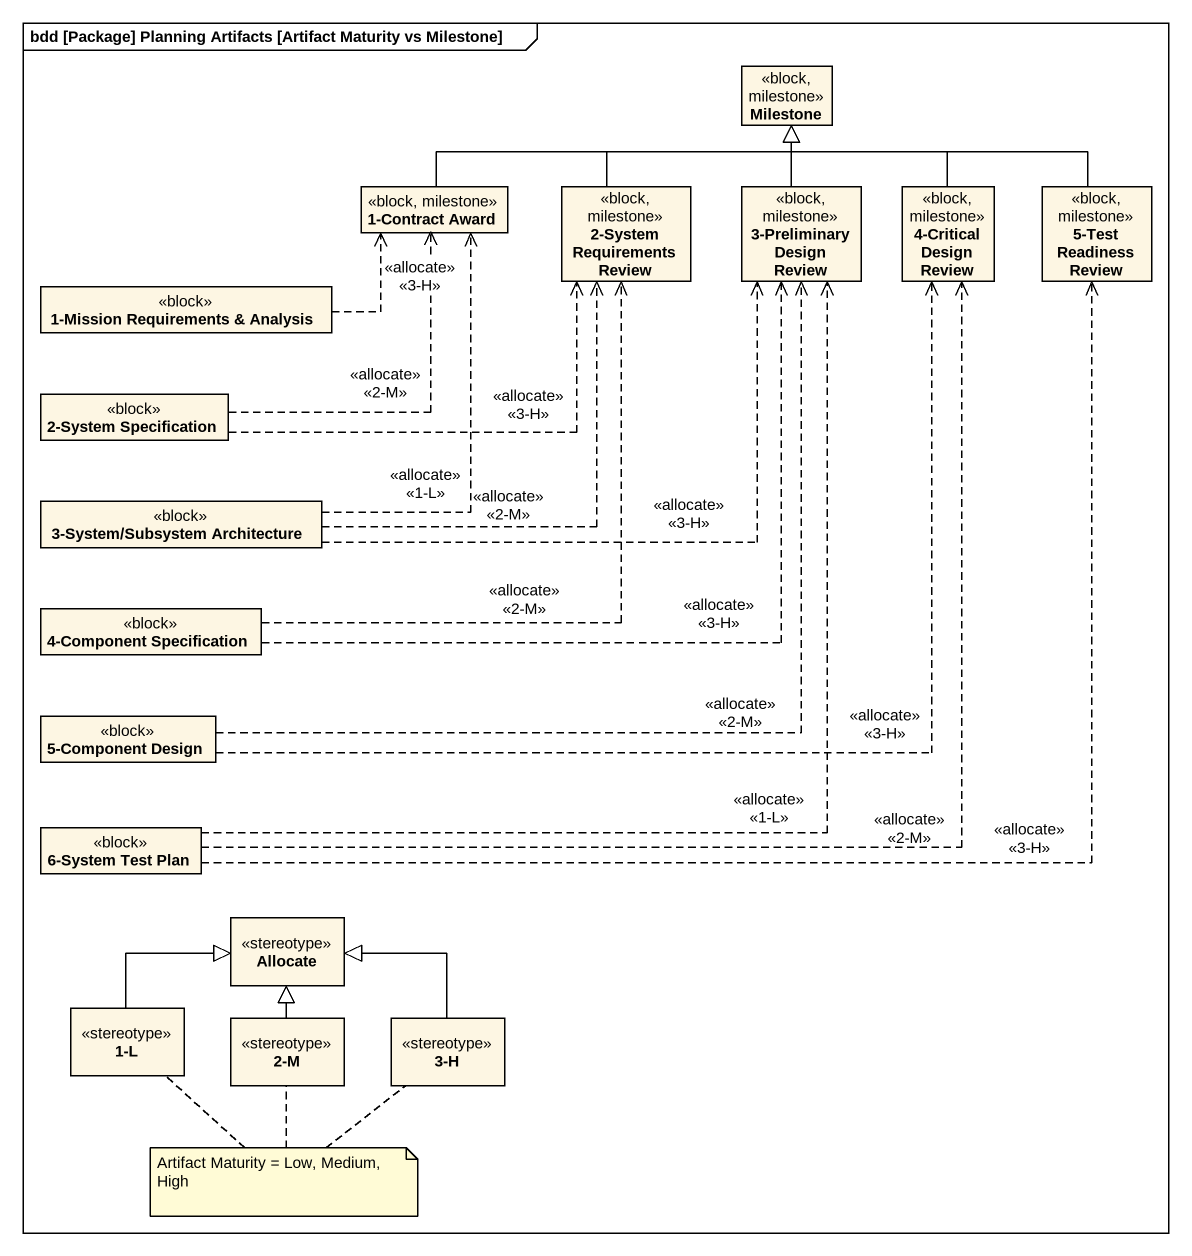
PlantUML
@startuml
mainframe bdd [Package] Planning Artifacts [Artifact Maturity vs Milestone]
hide circle
hide empty members
class Milestone <<block, milestone>>
class "1-Contract Award" as c1_Contract_Award <<block, milestone>>
class "2-System Requirements Review" as c2_System_Requirements_Review <<block, milestone>>
class "3-Preliminary Design Review" as c3_Preliminary_Design_Review <<block, milestone>>
class "4-Critical Design Review" as c4_Critical_Design_Review <<block, milestone>>
class "5-Test Readiness Review" as c5_Test_Readiness_Review <<block, milestone>>
class "1-Mission Requirements & Analysis" as c1_Mission_Requirements <<block>>
class "2-System Specification" as c2_System_Specification <<block>>
class "3-System/Subsystem Architecture" as c3_System_Subsystem <<block>>
class "4-Component Specification" as c4_Component_Specification <<block>>
class "5-Component Design" as c5_Component_Design <<block>>
class "6-System Test Plan" as c6_System_Test_Plan <<block>>
class Allocate <<stereotype>>
class "1-L" as c1_L <<stereotype>>
class "2-M" as c2_M <<stereotype>>
class "3-H" as c3_H <<stereotype>>
c1_Contract_Award -right-|> Milestone
c2_System_Requirements_Review -up-|> Milestone
c3_Preliminary_Design_Review -up-|> Milestone
c4_Critical_Design_Review -up-|> Milestone
c5_Test_Readiness_Review -left-|> Milestone
c1_Mission_Requirements .right.> c1_Contract_Award : <<allocate>> <<3-H>>
c2_System_Specification .up.> c1_Contract_Award : <<allocate>> <<2-M>>
c2_System_Specification .right.> c2_System_Requirements_Review : <<allocate>> <<3-H>>
c3_System_Subsystem .up.> c1_Contract_Award : <<allocate>> <<1-L>>
c3_System_Subsystem .up.> c2_System_Requirements_Review : <<allocate>> <<2-M>>
c3_System_Subsystem .right.> c3_Preliminary_Design_Review : <<allocate>> <<3-H>>
c4_Component_Specification .up.> c2_System_Requirements_Review : <<allocate>> <<2-M>>
c4_Component_Specification .up.> c3_Preliminary_Design_Review : <<allocate>> <<3-H>>
c5_Component_Design .up.> c3_Preliminary_Design_Review : <<allocate>> <<2-M>>
c5_Component_Design .up.> c4_Critical_Design_Review : <<allocate>> <<3-H>>
c6_System_Test_Plan .up.> c3_Preliminary_Design_Review : <<allocate>> <<1-L>>
c6_System_Test_Plan .up.> c4_Critical_Design_Review : <<allocate>> <<2-M>>
c6_System_Test_Plan .up.> c5_Test_Readiness_Review : <<allocate>> <<3-H>>
c1_L -right-|> Allocate
c2_M -up-|> Allocate
c3_H -up-|> Allocate
note as N1
  Artifact Maturity = Low, Medium, High
end note
N1 .. c3_H
N1 .. c2_M
N1 .. c1_L
@enduml
